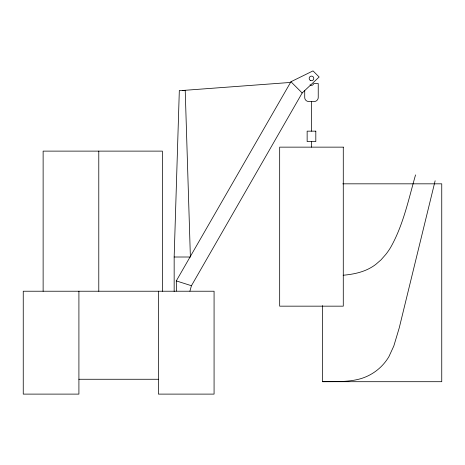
<?xml version="1.0" encoding="UTF-8"?>
<svg xmlns="http://www.w3.org/2000/svg" width="465" height="465" viewBox="0 0 465 465"><rect width="100%" height="100%" fill="white"/><g stroke="black" fill="none" stroke-linecap="round" stroke-linejoin="round"><path stroke-width="0.7" d="M174.16 257.011L179.321 90.495L185.221 90.495L190.383 257.011L174.16 257.011L174.16 291.474M435.13 180.792L399.22 327.965L393.814 346.007L388.943 356.591A48.982 48.982 0 0 1 360.177 378.853C347.954 382.247 335.114 381.527 322.565 381.701L322.565 305.592M415.541 174.892C408.537 199.526 403.26 225.269 390.461 247.729A72.029 72.029 0 0 1 385.863 254.349L381.004 259.865L375.79 264.405A46.837 46.837 0 0 1 368.187 269.078C360.398 272.897 351.743 274.455 343.17 275.251M189.894 291.166L191.446 285.725L302.174 92.977L319.141 77.016L313.015 70.889L290.933 81.741L176.293 280.895L176.497 291.032M182.274 90.495L290.515 82.439M342.792 183.826L441.75 183.826L441.75 381.701L322.565 381.701M78.91 379.266L158.42 379.266M176.293 280.895L191.446 285.725M290.933 81.741L302.174 92.977M311.474 101.504L311.474 131.153M311.474 141.569L311.474 147.143M304.72 90.53L304.72 97.528A3.976 3.976 0 0 0 308.696 101.504L314.259 101.504A3.976 3.976 0 0 0 318.234 97.528L318.234 83.531L313.736 83.531A2.308 2.308 0 0 1 310.021 84.851M162.395 291.259L162.395 151.119L43.129 151.119L43.129 291.259M158.42 291.224L158.42 394.111L214.074 394.111L214.074 291.224L23.25 291.224L23.25 394.111L78.91 394.111L78.91 291.224M98.783 151.119L98.783 291.259M315.811 131.153L307.144 131.153L307.144 141.569L315.811 141.569L315.811 131.153M343.28 147.143L279.674 147.143L279.674 306.162L343.28 306.162L343.28 147.143M310.231 80.34A2.308 2.308 0 0 0 313.782 78.504A2.308 2.308 0 0 0 310.417 76.353A2.308 2.308 0 0 0 310.231 80.34"/></g></svg>
